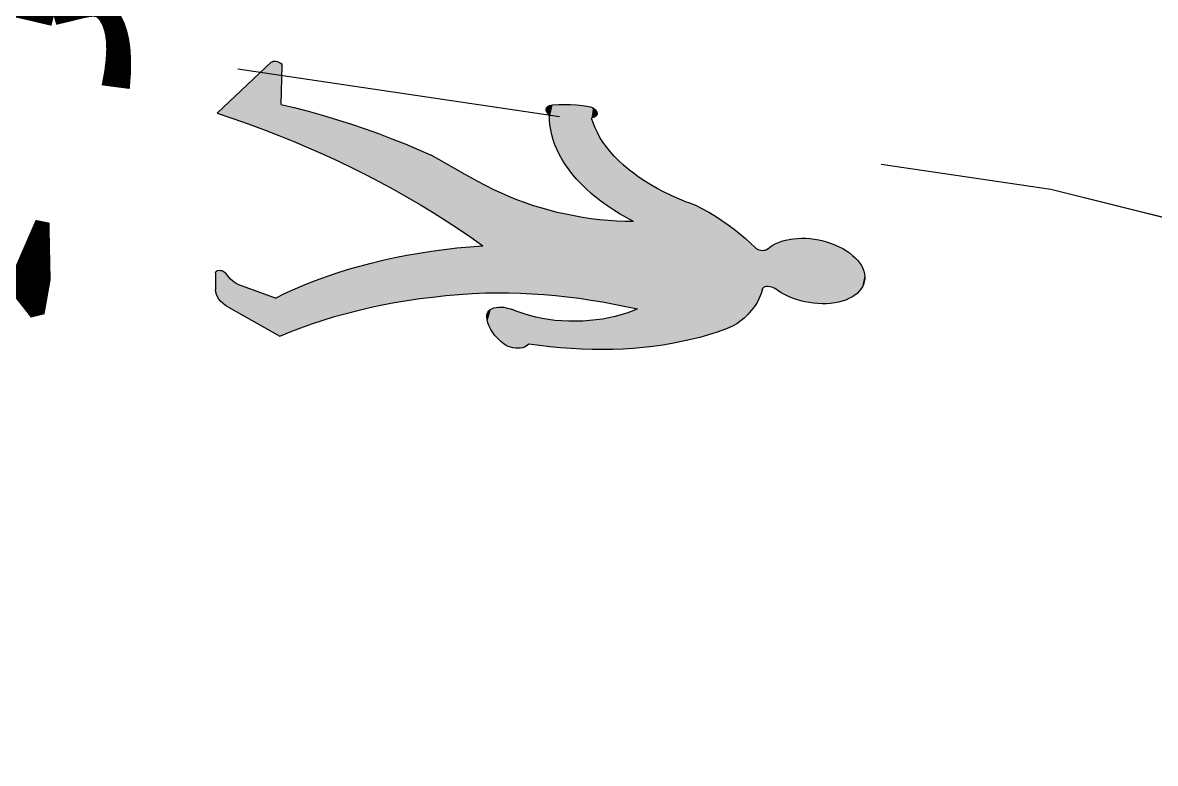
# Model space of a CAD drawing. Extents: x 421500 to 422711, y 436000 to 437000.
# Drawn here: x 421977.632 to 421979.374, y 436569.774 to 436570.913 of the extents above; entities that cross this region are included whole.
import ezdxf

# ---------------------------------------------------------------- set-up
doc = ezdxf.new("R2010")
doc.units = 0
doc.linetypes.add('716709-ExBase$0$BLIP', pattern=[1, 0.5, -0.5])
doc.layers.get('0').update_dxf_attribs({"color": 210})
doc.layers.add('716709-ExBase$0$LCCVerges Footpaths and Tracks', color=8, linetype='716709-ExBase$0$BLIP', lineweight=0)
for name, color, linetype in [('716709-ExBase$0$XC-LCCVerges', 251, '716709-ExBase$0$BLIP'), ('Lines', 1, 'Continuous'), ('Pr-KerbEdge', 8, 'Continuous')]:
    doc.layers.add(name, color=color, linetype=linetype)

# ---------------------------------------------------------------- blocks, each defined once
blk = doc.blocks.new('1057S')
at = {"color": 0}
blk.add_line((-0.0634, 0.4198), (-0.0426, 0.3885), dxfattribs=at)
for points in [[(-0.2212, 1.0983, 0.0208, 0.0219, 0), (-0.2256, 1.1075, 0.0219, 0.0229, 0), (-0.2295, 1.1157, 0.0229, 0.0238, 0), (-0.233, 1.1229, 0.0238, 0.0245, 0), (-0.2361, 1.1292, 0.0245, 0.0252, 0), (-0.2388, 1.1348, 0.0252, 0.0258, 0), (-0.2411, 1.1398, 0.0258, 0.0263, 0), (-0.243, 1.1444, 0.0263, 0.0268, 0), (-0.2445, 1.1486, 0.0268, 0.0272, 0), (-0.2455, 1.1526, 0.0272, 0.0277, 0), (-0.2461, 1.1565, 0.0277, 0.0281, 0), (-0.2461, 1.1602, 0.0281, 0.0285, 0), (-0.2454, 1.164, 0.0285, 0.0289, 0), (-0.2439, 1.1677, 0.0289, 0.0294, 0), (-0.2416, 1.1714, 0.0294, 0.0299, 0), (-0.2384, 1.1753, 0.0299, 0.0305, 0), (-0.2342, 1.1793, 0.0305, 0.0313, 0), (-0.2288, 1.1835, 0.0313, 0.0321, 0), (-0.222, 1.1877, 0.0321, 0.0331, 0), (-0.2135, 1.1917, 0.0331, 0.0343, 0), (-0.203, 1.1954, 0.0343, 0.0357, 0), (-0.1902, 1.1986, 0.0357, 0.0374, 0), (-0.1749, 1.2011, 0.0374, 0.0394, 0), (-0.1566, 1.2028, 0.0394, 0.0417, 0), (-0.1352, 1.2034, 0.0417, 0.0417, 0)], [(0.0763, 1.1285, 0.0208, 0.0625, 0), (0.1717, 1.125, 0.0625, 0.0208, 0), (0.2147, 1.1434, 0.0208, 0.0208, 0)]]:
    blk.add_lwpolyline(points, format="xyseb", dxfattribs=at)
for points, const_width in [([(-0.2301, 0.951), (-0.2197, 1.0969)], 0.0208), ([(0.1345, 0.9406), (0.1553, 1.0969)], 0.0208), ([(-0.303, 0.3156), (-0.2888, 0.3622), (-0.2772, 0.4086), (-0.2678, 0.4547), (-0.2604, 0.5008), (-0.2545, 0.547), (-0.2499, 0.5936), (-0.2462, 0.6405), (-0.2431, 0.688), (-0.2403, 0.7359), (-0.2378, 0.7829), (-0.2356, 0.8273), (-0.2337, 0.8674), (-0.2322, 0.9015), (-0.2311, 0.9279), (-0.2304, 0.945), (-0.2301, 0.951)], 0.0208), ([(0.1241, 0.9198), (0.1241, 0.951)], 0.0125), ([(0.1345, 0.9198), (0.1345, 0.951)], 0.0125), ([(-0.2301, 0.9198), (0.1137, 0.9198)], 0.0417), ([(0.1104, 0.9308), (0.1246, 0.9308)], 0.0208), ([(0.2387, 0.3572), (0.1343, 0.9312)], 0.0208), ([(0.0407, 0.4614), (0.1241, 0.9198)], 0.0208), ([(-0.2093, 0.7531), (-0.2301, 0.7948)], 0.00833), ([(-0.2237, 0.7663), (-0.2287, 0.7776)], 0.0125), ([(-0.2268, 0.778), (-0.2281, 0.7818)], 0.00833), ([(-0.1989, 0.701), (-0.2301, 0.7635)], 0.0333), ([(-0.053, 0.3989), (-0.1989, 0.701)], 0.0329), ([(-0.053, 0.3989), (-0.1989, 0.701)], 0.0125), ([(-0.0239, 0.528), (-0.023, 0.5888)], 0.0417), ([(-0.0332, 0.5861), (-0.029, 0.5912), (-0.0248, 0.5947), (-0.0197, 0.5947), (-0.0168, 0.5917), (-0.0143, 0.5859)], 0.0125), ([(-0.0098, 0.4843), (-0.0292, 0.5398)], 0.0189), ([(-0.0634, 0.3989), (-0.053, 0.3677)], 0.0125), ([(0.2387, 0.3572), (0.2491, 0.3156)], 0.0208), ([(0.072, 0.3156), (0.2387, 0.3156)], 0.0417), ([(0.2491, 0.3156), (0.2387, 0.2947)], 0.0125), ([(0.0312, 0.1547), (0.0507, 0.1175)], 0.0189), ([(0.0507, 0.123), (0.0507, 0.065)], 0.0417), ([(0.0437, 0.0645), (0.0475, 0.0557), (0.053, 0.0547), (0.0577, 0.0609), (0.0627, 0.0713)], 0.0125)]:
    blk.add_lwpolyline(points, dxfattribs=dict(at, const_width=const_width))
at = {"color": 0, "const_width": 0.0208}
for points in [[(-0.303, 0.6906, 0.213749), (-0.3425, 0.6729, 0.093897), (-0.3915, 0.5914, 0.050566), (-0.4176, 0.4904, 0.037992), (-0.4282, 0.352, 0.037992), (-0.4176, 0.2137, 0.050566), (-0.3915, 0.1126, 0.093897), (-0.3425, 0.0312, 0.213749), (-0.303, 0.0135, 0.213749), (-0.2635, 0.0312, 0.093897), (-0.2146, 0.1126, 0.050566), (-0.1884, 0.2137, 0.037992), (-0.1779, 0.352, 0.037992), (-0.1884, 0.4904, 0.050566), (-0.2146, 0.5914, 0.093897), (-0.2635, 0.6729, 0.213749)], [(0.2387, 0.6906, 0.213749), (0.1992, 0.6729, 0.093897), (0.1502, 0.5914, 0.050566), (0.1241, 0.4904, 0.037992), (0.1136, 0.352, 0.037992), (0.1241, 0.2137, 0.050566), (0.1502, 0.1126, 0.093897), (0.1992, 0.0312, 0.213749), (0.2387, 0.0135, 0.213749), (0.2782, 0.0312, 0.093897), (0.3271, 0.1126, 0.050566), (0.3533, 0.2137, 0.037992), (0.3638, 0.352, 0.037992), (0.3533, 0.4904, 0.050566), (0.3271, 0.5914, 0.093897), (0.2782, 0.6729, 0.213749)], [(0.0095, 0.4823, 0.211848), (-0.0103, 0.4735, 0.094525), (-0.0347, 0.4334, 0.051213), (-0.0478, 0.3837, 0.038544), (-0.053, 0.3156, 0.038544), (-0.0478, 0.2475, 0.051213), (-0.0347, 0.1977, 0.094525), (-0.0103, 0.1577, 0.211848), (0.0095, 0.1489, 0.211848), (0.0293, 0.1577, 0.094525), (0.0537, 0.1977, 0.051213), (0.0667, 0.2475, 0.038544), (0.072, 0.3156, 0.038544), (0.0667, 0.3837, 0.051213), (0.0537, 0.4334, 0.094525), (0.0293, 0.4735, 0.211848)]]:
    blk.add_lwpolyline(points, format="xyb", close=True, dxfattribs=at)
at = {"color": 0}
for points in [[(-0.0383, 0.5868), (-0.0377, 0.5884), (-0.0371, 0.5898), (-0.0365, 0.5911), (-0.0358, 0.5922), (-0.0352, 0.5931), (-0.0346, 0.594), (-0.034, 0.5948), (-0.0334, 0.5955), (-0.0328, 0.5961), (-0.0322, 0.5967), (-0.0316, 0.5972), (-0.031, 0.5977), (-0.0305, 0.5981), (-0.0299, 0.5985), (-0.0293, 0.5989), (-0.0287, 0.5992), (-0.0281, 0.5995), (-0.0275, 0.5998), (-0.027, 0.6001), (-0.0264, 0.6004), (-0.0258, 0.6006), (-0.0252, 0.6007), (-0.0246, 0.6009), (-0.024, 0.601), (-0.0233, 0.601), (-0.0227, 0.601), (-0.0221, 0.601), (-0.0214, 0.6009), (-0.0208, 0.6008), (-0.0202, 0.6007), (-0.0196, 0.6005), (-0.0191, 0.6003), (-0.0186, 0.6001), (-0.0181, 0.5999), (-0.0176, 0.5996), (-0.0171, 0.5994), (-0.0167, 0.5991), (-0.0163, 0.5988), (-0.0159, 0.5984), (-0.0155, 0.5981), (-0.0152, 0.5978), (-0.0148, 0.5974), (-0.0144, 0.5971), (-0.0141, 0.5967), (-0.0137, 0.5963), (-0.0134, 0.5958), (-0.013, 0.5953), (-0.0126, 0.5947), (-0.0122, 0.5941), (-0.0118, 0.5934), (-0.0114, 0.5927), (-0.011, 0.5919), (-0.0105, 0.5911), (-0.0101, 0.5902), (-0.0096, 0.5893), (-0.0091, 0.5884)], [(0.0355, 0.065), (0.036, 0.0622), (0.0367, 0.0597), (0.0374, 0.0577), (0.0382, 0.0559), (0.0391, 0.0543), (0.04, 0.053), (0.0409, 0.0518), (0.0418, 0.0507), (0.0427, 0.0498), (0.0436, 0.0488), (0.0444, 0.048), (0.0453, 0.0472), (0.046, 0.0466), (0.0468, 0.0459), (0.0475, 0.0454), (0.0482, 0.045), (0.0488, 0.0446), (0.0494, 0.0443), (0.05, 0.0441), (0.0506, 0.044), (0.0511, 0.044), (0.0517, 0.044), (0.0523, 0.0442), (0.0529, 0.0444), (0.0535, 0.0446), (0.0541, 0.045), (0.0548, 0.0454), (0.0555, 0.046), (0.0563, 0.0467), (0.0571, 0.0474), (0.058, 0.0483), (0.0589, 0.0494), (0.0598, 0.0506), (0.0608, 0.052), (0.0619, 0.0535), (0.0631, 0.0553), (0.0643, 0.0573), (0.0656, 0.0596), (0.0669, 0.0621), (0.0684, 0.065)]]:
    blk.add_lwpolyline(points, dxfattribs=at)
for points in [[(-0.0387, 0.5873), (-0.0364, 0.5913), (-0.0334, 0.5962), (-0.0287, 0.5994)], [(-0.0334, 0.5962), (-0.0287, 0.5994), (-0.0241, 0.601), (-0.0184, 0.6006)], [(-0.0241, 0.601), (-0.0184, 0.6006), (-0.0148, 0.5982), (-0.0124, 0.5953)], [(-0.0148, 0.5982), (-0.0124, 0.5953), (-0.0101, 0.5909), (-0.0087, 0.5884)], [(0.0355, 0.0644), (0.0377, 0.0559), (0.0416, 0.0494), (0.0486, 0.0441)], [(0.0526, 0.0441), (0.0578, 0.0478), (0.0622, 0.0527), (0.0635, 0.0569)], [(0.0622, 0.0527), (0.0635, 0.0569), (0.0666, 0.0618), (0.0675, 0.065)], [(0.0416, 0.0494), (0.0486, 0.0441), (0.0526, 0.0441), (0.0578, 0.0478)]]:
    blk.add_solid(points, dxfattribs=at)
blk = doc.blocks.new('*U26')
at = {"linetype": 'Continuous'}
for points in [[(189.9106, 96.9657), (189.9081, 96.9625), (189.9645, 96.9653)], [(189.9645, 96.9653), (189.9081, 96.9625), (189.967, 96.9621)], [(189.9133, 96.9686), (189.9106, 96.9657), (189.9619, 96.9683)], [(189.9619, 96.9683), (189.9106, 96.9657), (189.9645, 96.9653)], [(189.9161, 96.9712), (189.9133, 96.9686), (189.9591, 96.9709)], [(189.9591, 96.9709), (189.9133, 96.9686), (189.9619, 96.9683)], [(189.919, 96.9735), (189.9161, 96.9712), (189.9562, 96.9732)], [(189.9562, 96.9732), (189.9161, 96.9712), (189.9591, 96.9709)], [(189.9219, 96.9754), (189.919, 96.9735), (189.9532, 96.9752)], [(189.9532, 96.9752), (189.919, 96.9735), (189.9562, 96.9732)], [(189.925, 96.977), (189.9219, 96.9754), (189.9502, 96.9768)], [(189.9502, 96.9768), (189.9219, 96.9754), (189.9532, 96.9752)], [(189.9281, 96.9783), (189.925, 96.977), (189.9471, 96.9781)], [(189.9471, 96.9781), (189.925, 96.977), (189.9502, 96.9768)], [(189.9312, 96.9792), (189.9281, 96.9783), (189.944, 96.9791)], [(189.944, 96.9791), (189.9281, 96.9783), (189.9471, 96.9781)], [(189.9344, 96.9797), (189.9312, 96.9792), (189.9408, 96.9796)], [(189.9408, 96.9796), (189.9312, 96.9792), (189.944, 96.9791)], [(189.9376, 96.9798), (189.9344, 96.9797), (189.9408, 96.9796)], [(189.9013, 96.9513), (189.8994, 96.9471), (189.9738, 96.9508)], [(189.9738, 96.9508), (189.8994, 96.9471), (189.9757, 96.9465)], [(189.9034, 96.9553), (189.9013, 96.9513), (189.9717, 96.9548)], [(189.9717, 96.9548), (189.9013, 96.9513), (189.9738, 96.9508)], [(189.9057, 96.959), (189.9034, 96.9553), (189.9694, 96.9586)], [(189.9694, 96.9586), (189.9034, 96.9553), (189.9717, 96.9548)], [(189.9081, 96.9625), (189.9057, 96.959), (189.967, 96.9621)], [(189.967, 96.9621), (189.9057, 96.959), (189.9694, 96.9586)], [(189.8947, 96.9332), (189.8935, 96.9282), (189.9803, 96.9325)], [(189.9803, 96.9325), (189.8935, 96.9282), (189.9814, 96.9276)], [(189.896, 96.938), (189.8947, 96.9332), (189.9789, 96.9374)], [(189.9789, 96.9374), (189.8947, 96.9332), (189.9803, 96.9325)], [(189.8976, 96.9426), (189.896, 96.938), (189.9774, 96.942)], [(189.9774, 96.942), (189.896, 96.938), (189.9789, 96.9374)], [(189.8994, 96.9471), (189.8976, 96.9426), (189.9757, 96.9465)], [(189.9757, 96.9465), (189.8976, 96.9426), (189.9774, 96.942)], [(189.8918, 96.918), (189.8912, 96.9128), (189.9831, 96.9173)], [(189.9831, 96.9173), (189.8912, 96.9128), (189.9836, 96.9121)], [(189.8925, 96.9232), (189.8918, 96.918), (189.9824, 96.9225)], [(189.9824, 96.9225), (189.8918, 96.918), (189.9831, 96.9173)], [(189.8935, 96.9282), (189.8925, 96.9232), (189.9814, 96.9276)], [(189.9814, 96.9276), (189.8925, 96.9232), (189.9824, 96.9225)], [(189.8909, 96.9075), (189.8908, 96.9021), (189.9839, 96.9068)], [(189.9839, 96.9068), (189.8908, 96.9021), (189.984, 96.9015)], [(189.8908, 96.9021), (189.8909, 96.8968), (189.984, 96.9015)], [(189.8912, 96.9128), (189.8909, 96.9075), (189.9836, 96.9121)], [(189.9836, 96.9121), (189.8909, 96.9075), (189.9839, 96.9068)], [(189.984, 96.9015), (189.8909, 96.8968), (189.9839, 96.8961)], [(189.8909, 96.8968), (189.8912, 96.8915), (189.9839, 96.8961)], [(189.9839, 96.8961), (189.8912, 96.8915), (189.9835, 96.8909)], [(189.8912, 96.8915), (189.8918, 96.8863), (189.9835, 96.8909)], [(189.9835, 96.8909), (189.8918, 96.8863), (189.9829, 96.8856)], [(189.8918, 96.8863), (189.8925, 96.8811), (189.9829, 96.8856)], [(189.9829, 96.8856), (189.8925, 96.8811), (189.9821, 96.8805)], [(189.8925, 96.8811), (189.8935, 96.8761), (189.9821, 96.8805)], [(189.9821, 96.8805), (189.8935, 96.8761), (189.9811, 96.8754)], [(189.8935, 96.8761), (189.8947, 96.8711), (189.9811, 96.8754)], [(189.9811, 96.8754), (189.8947, 96.8711), (189.9799, 96.8705)], [(189.8947, 96.8711), (189.8961, 96.8663), (189.9799, 96.8705)], [(189.9799, 96.8705), (189.8961, 96.8663), (189.9785, 96.8657)], [(189.8961, 96.8663), (189.8976, 96.8617), (189.9785, 96.8657)], [(189.9785, 96.8657), (189.8976, 96.8617), (189.9769, 96.8611)], [(189.8976, 96.8617), (189.8994, 96.8572), (189.9769, 96.8611)], [(189.9769, 96.8611), (189.8994, 96.8572), (189.9752, 96.8567)], [(189.8994, 96.8572), (189.9013, 96.853), (189.9752, 96.8567)], [(189.9752, 96.8567), (189.9013, 96.853), (189.9732, 96.8525)], [(189.9013, 96.853), (189.9034, 96.849), (189.9732, 96.8525)], [(189.9732, 96.8525), (189.9034, 96.849), (189.9725, 96.8509)], [(189.9725, 96.8509), (189.9034, 96.849), (189.9721, 96.8491)], [(189.9721, 96.8491), (189.9034, 96.849), (189.9718, 96.8472)], [(189.9034, 96.849), (189.9057, 96.8453), (189.9718, 96.8472)], [(189.9718, 96.8472), (189.9057, 96.8453), (189.9718, 96.8452)], [(189.9057, 96.8453), (189.9081, 96.8418), (189.9718, 96.8452)], [(189.9718, 96.8452), (189.9081, 96.8418), (189.9719, 96.8433)], [(189.9719, 96.8433), (189.9081, 96.8418), (189.9723, 96.8415)], [(189.9081, 96.8418), (189.9107, 96.8386), (189.9723, 96.8415)], [(189.9723, 96.8415), (189.9107, 96.8386), (189.9729, 96.8398)], [(189.9729, 96.8398), (189.9107, 96.8386), (189.9736, 96.8383)], [(189.9107, 96.8386), (189.9133, 96.8357), (189.9736, 96.8383)], [(189.9736, 96.8383), (189.9133, 96.8357), (189.9745, 96.837)], [(189.9745, 96.837), (189.9133, 96.8357), (189.9756, 96.8361)], [(189.9756, 96.8361), (189.9133, 96.8357), (189.9767, 96.8355)], [(189.9133, 96.8357), (189.9161, 96.8331), (189.9767, 96.8355)], [(189.9767, 96.8355), (189.9161, 96.8331), (189.9778, 96.8353)], [(189.9778, 96.8353), (189.9161, 96.8331), (189.9829, 96.8348)], [(189.9829, 96.8348), (189.9161, 96.8331), (189.9879, 96.834)], [(189.9879, 96.834), (189.9161, 96.8331), (189.9929, 96.8329)], [(189.9161, 96.8331), (189.919, 96.8308), (189.9929, 96.8329)], [(189.9929, 96.8329), (189.919, 96.8308), (189.9979, 96.8314)], [(189.9979, 96.8314), (189.919, 96.8308), (190.0029, 96.8296)], [(189.919, 96.8308), (189.92, 96.8299), (190.0029, 96.8296)], [(189.92, 96.8299), (189.9209, 96.8287), (190.0029, 96.8296)], [(190.0029, 96.8296), (189.9209, 96.8287), (190.0078, 96.8275)], [(189.9209, 96.8287), (189.9217, 96.8272), (190.0078, 96.8275)], [(189.9221, 96.8162), (189.9214, 96.8146), (190.0267, 96.8157)], [(190.0267, 96.8157), (189.9214, 96.8146), (190.0312, 96.8119)], [(190.0078, 96.8275), (189.9217, 96.8272), (190.0126, 96.825)], [(189.9217, 96.8272), (189.9222, 96.8255), (190.0126, 96.825)], [(189.9225, 96.818), (189.9221, 96.8162), (190.0267, 96.8157)], [(189.9222, 96.8255), (189.9226, 96.8237), (190.0126, 96.825)], [(189.9228, 96.8199), (189.9225, 96.818), (190.0221, 96.8191)], [(190.0221, 96.8191), (189.9225, 96.818), (190.0267, 96.8157)], [(190.0126, 96.825), (189.9226, 96.8237), (190.0174, 96.8222)], [(189.9226, 96.8237), (189.9228, 96.8218), (190.0174, 96.8222)], [(190.0174, 96.8222), (189.9228, 96.8218), (190.0221, 96.8191)], [(189.9228, 96.8218), (189.9228, 96.8199), (190.0221, 96.8191)], [(189.9116, 96.7992), (189.9073, 96.7919), (190.044, 96.7973)], [(189.9161, 96.8064), (189.9116, 96.7992), (190.0392, 96.8038)], [(190.0392, 96.8038), (189.9116, 96.7992), (190.0416, 96.8006)], [(190.0416, 96.8006), (189.9116, 96.7992), (190.044, 96.7973)], [(189.9206, 96.8132), (189.9161, 96.8064), (190.0312, 96.8119)], [(190.0312, 96.8119), (189.9161, 96.8064), (190.034, 96.8094)], [(190.034, 96.8094), (189.9161, 96.8064), (190.0366, 96.8067)], [(190.0366, 96.8067), (189.9161, 96.8064), (190.0392, 96.8038)], [(189.9214, 96.8146), (189.9206, 96.8132), (190.0312, 96.8119)], [(189.9032, 96.7842), (189.8992, 96.7764), (190.0568, 96.7756)], [(189.9073, 96.7919), (189.9032, 96.7842), (190.0516, 96.7848)], [(190.0516, 96.7848), (189.9032, 96.7842), (190.0568, 96.7756)], [(190.044, 96.7973), (189.9073, 96.7919), (190.0463, 96.7937)], [(190.0463, 96.7937), (189.9073, 96.7919), (190.0516, 96.7848)], [(189.8954, 96.7683), (189.8917, 96.76), (190.0618, 96.7661)], [(190.0618, 96.7661), (189.8917, 96.76), (190.0666, 96.7565)], [(189.8992, 96.7764), (189.8954, 96.7683), (190.0568, 96.7756)], [(190.0568, 96.7756), (189.8954, 96.7683), (190.0618, 96.7661)], [(189.8882, 96.7515), (189.8849, 96.7428), (190.0712, 96.7466)], [(189.8917, 96.76), (189.8882, 96.7515), (190.0666, 96.7565)], [(190.0666, 96.7565), (189.8882, 96.7515), (190.0712, 96.7466)], [(189.8818, 96.734), (189.8789, 96.7249), (190.08, 96.7261)], [(189.8849, 96.7428), (189.8818, 96.734), (190.0757, 96.7364)], [(190.0757, 96.7364), (189.8818, 96.734), (190.08, 96.7261)], [(190.0712, 96.7466), (189.8849, 96.7428), (190.0757, 96.7364)], [(189.8774, 96.7196), (189.8762, 96.7142), (190.0842, 96.7156)], [(190.0842, 96.7156), (189.8762, 96.7142), (190.0881, 96.7049)], [(189.8789, 96.7249), (189.8774, 96.7196), (190.0842, 96.7156)], [(190.08, 96.7261), (189.8789, 96.7249), (190.0842, 96.7156)], [(189.8742, 96.703), (189.8735, 96.6973), (190.0919, 96.6939)], [(189.8751, 96.7087), (189.8742, 96.703), (190.0881, 96.7049)], [(190.0881, 96.7049), (189.8742, 96.703), (190.0919, 96.6939)], [(189.8762, 96.7142), (189.8751, 96.7087), (190.0881, 96.7049)], [(189.8718, 96.6885), (189.87, 96.6799), (190.0954, 96.6829)], [(190.0954, 96.6829), (189.87, 96.6799), (190.0988, 96.6716)], [(189.8735, 96.6973), (189.8718, 96.6885), (190.0919, 96.6939)], [(190.0919, 96.6939), (189.8718, 96.6885), (190.0954, 96.6829)], [(189.8679, 96.6713), (189.8657, 96.6629), (190.0423, 96.661)], [(189.87, 96.6799), (189.8679, 96.6713), (190.0988, 96.6716)], [(190.0988, 96.6716), (189.8679, 96.6713), (190.102, 96.6602)], [(189.8679, 96.6713), (190.0423, 96.661), (190.102, 96.6602)], [(189.8632, 96.6547), (189.8606, 96.6466), (190.042, 96.6468)], [(189.8657, 96.6629), (189.8632, 96.6547), (190.0423, 96.661)], [(190.0423, 96.661), (189.8632, 96.6547), (190.042, 96.6468)], [(190.0423, 96.661), (190.0459, 96.6557), (190.102, 96.6602)], [(190.102, 96.6602), (190.0459, 96.6557), (190.105, 96.6486)], [(190.0459, 96.6557), (190.0494, 96.6502), (190.105, 96.6486)], [(190.0494, 96.6502), (190.0528, 96.6444), (190.105, 96.6486)], [(189.8577, 96.6387), (189.8547, 96.631), (190.0419, 96.6326)], [(190.0419, 96.6326), (189.8547, 96.631), (189.9176, 96.63)], [(189.8606, 96.6466), (189.8577, 96.6387), (190.0419, 96.6326)], [(190.042, 96.6468), (189.8606, 96.6466), (190.0419, 96.6326)], [(190.0419, 96.6326), (189.9176, 96.63), (190.042, 96.6184)], [(190.105, 96.6486), (190.0528, 96.6444), (190.1078, 96.6369)], [(190.0528, 96.6444), (190.056, 96.6385), (190.1078, 96.6369)], [(190.056, 96.6385), (190.059, 96.6323), (190.1078, 96.6369)], [(190.1078, 96.6369), (190.059, 96.6323), (190.1103, 96.6251)], [(190.059, 96.6323), (190.0619, 96.6259), (190.1103, 96.6251)], [(189.8481, 96.6162), (189.8445, 96.6092), (189.9121, 96.6125)], [(189.8515, 96.6235), (189.8481, 96.6162), (189.9149, 96.6211)], [(189.9149, 96.6211), (189.8481, 96.6162), (189.9121, 96.6125)], [(189.8547, 96.631), (189.8515, 96.6235), (189.9176, 96.63)], [(189.9176, 96.63), (189.8515, 96.6235), (189.9149, 96.6211)], [(189.9176, 96.63), (189.9194, 96.6202), (190.042, 96.6184)], [(189.9194, 96.6202), (189.921, 96.6103), (190.042, 96.6184)], [(190.042, 96.6184), (189.921, 96.6103), (190.0423, 96.6042)], [(190.0619, 96.6259), (190.0647, 96.6193), (190.1103, 96.6251)], [(190.1103, 96.6251), (190.0647, 96.6193), (190.1127, 96.6131)], [(190.0647, 96.6193), (190.0673, 96.6125), (190.1127, 96.6131)], [(189.8408, 96.6024), (189.8369, 96.5958), (189.9058, 96.5958)], [(189.8445, 96.6092), (189.8408, 96.6024), (189.9091, 96.604)], [(189.9091, 96.604), (189.8408, 96.6024), (189.9058, 96.5958)], [(189.9121, 96.6125), (189.8445, 96.6092), (189.9091, 96.604)], [(189.921, 96.6103), (189.9225, 96.6004), (190.0423, 96.6042)], [(190.0423, 96.6042), (189.9225, 96.6004), (190.0429, 96.59)], [(189.9225, 96.6004), (189.9237, 96.5903), (190.0429, 96.59)], [(190.1127, 96.6131), (190.0673, 96.6125), (190.1149, 96.6011)], [(190.0673, 96.6125), (190.0697, 96.6056), (190.1149, 96.6011)], [(190.0697, 96.6056), (190.0719, 96.5985), (190.1149, 96.6011)], [(190.1149, 96.6011), (190.0719, 96.5985), (190.1168, 96.5889)], [(189.8287, 96.5835), (189.8244, 96.5777), (189.8989, 96.5798)], [(189.8329, 96.5895), (189.8287, 96.5835), (189.9025, 96.5877)], [(189.9025, 96.5877), (189.8287, 96.5835), (189.8989, 96.5798)], [(189.9058, 96.5958), (189.8329, 96.5895), (189.9025, 96.5877)], [(189.8369, 96.5958), (189.8329, 96.5895), (189.9058, 96.5958)], [(189.9237, 96.5903), (189.9247, 96.5802), (190.0429, 96.59)], [(190.0429, 96.59), (189.9247, 96.5802), (190.0437, 96.5758)], [(190.0719, 96.5985), (190.074, 96.5913), (190.1168, 96.5889)], [(190.074, 96.5913), (190.0759, 96.5839), (190.1168, 96.5889)], [(190.1168, 96.5889), (190.0759, 96.5839), (190.1186, 96.5767)], [(190.0759, 96.5839), (190.0776, 96.5764), (190.1186, 96.5767)], [(189.8154, 96.5671), (189.8107, 96.5622), (189.8912, 96.5648)], [(189.82, 96.5723), (189.8154, 96.5671), (189.8951, 96.5722)], [(189.8951, 96.5722), (189.8154, 96.5671), (189.8912, 96.5648)], [(189.8244, 96.5777), (189.82, 96.5723), (189.8951, 96.5722)], [(189.8989, 96.5798), (189.8244, 96.5777), (189.8951, 96.5722)], [(189.9247, 96.5802), (189.9255, 96.5701), (190.0437, 96.5758)], [(190.0437, 96.5758), (189.9255, 96.5701), (190.0446, 96.5617)], [(189.9255, 96.5701), (189.926, 96.5599), (190.0446, 96.5617)], [(190.1186, 96.5767), (190.0776, 96.5764), (190.1201, 96.5644)], [(190.0776, 96.5764), (190.0792, 96.5688), (190.1201, 96.5644)], [(190.0792, 96.5688), (190.0805, 96.5611), (190.1201, 96.5644)], [(189.796, 96.5496), (189.7909, 96.546), (189.8786, 96.5441)], [(189.801, 96.5535), (189.796, 96.5496), (189.8829, 96.5507)], [(189.8829, 96.5507), (189.796, 96.5496), (189.8786, 96.5441)], [(189.8059, 96.5577), (189.801, 96.5535), (189.8872, 96.5576)], [(189.8872, 96.5576), (189.801, 96.5535), (189.8829, 96.5507)], [(189.8107, 96.5622), (189.8059, 96.5577), (189.8872, 96.5576)], [(189.8912, 96.5648), (189.8107, 96.5622), (189.8872, 96.5576)], [(190.0446, 96.5617), (189.926, 96.5599), (190.0458, 96.5476)], [(189.926, 96.5599), (189.9264, 96.5497), (190.0458, 96.5476)], [(189.9264, 96.5497), (189.9265, 96.5395), (190.0458, 96.5476)], [(190.1201, 96.5644), (190.0805, 96.5611), (190.1214, 96.552)], [(190.0805, 96.5611), (190.0816, 96.5533), (190.1214, 96.552)], [(190.0816, 96.5533), (190.0826, 96.5454), (190.1214, 96.552)], [(190.1214, 96.552), (190.0826, 96.5454), (190.1225, 96.5395)], [(189.7646, 96.5348), (189.7645, 96.5326), (189.8694, 96.5316)], [(189.7645, 96.5326), (189.7649, 96.5258), (189.8694, 96.5316)], [(189.7649, 96.5369), (189.7646, 96.5348), (189.8694, 96.5316)], [(189.7654, 96.539), (189.7649, 96.5369), (189.8741, 96.5377)], [(189.8741, 96.5377), (189.7649, 96.5369), (189.8694, 96.5316)], [(189.7661, 96.5408), (189.7654, 96.539), (189.7805, 96.5399)], [(189.7805, 96.5399), (189.7654, 96.539), (189.8741, 96.5377)], [(189.7669, 96.5425), (189.7661, 96.5408), (189.7797, 96.5417)], [(189.7797, 96.5417), (189.7661, 96.5408), (189.7805, 96.5399)], [(189.7679, 96.544), (189.7669, 96.5425), (189.7788, 96.5433)], [(189.7788, 96.5433), (189.7669, 96.5425), (189.7797, 96.5417)], [(189.769, 96.5452), (189.7679, 96.544), (189.7778, 96.5446)], [(189.7778, 96.5446), (189.7679, 96.544), (189.7788, 96.5433)], [(189.7702, 96.5461), (189.769, 96.5452), (189.7766, 96.5457)], [(189.7766, 96.5457), (189.769, 96.5452), (189.7778, 96.5446)], [(189.7714, 96.5467), (189.7702, 96.5461), (189.7754, 96.5464)], [(189.7754, 96.5464), (189.7702, 96.5461), (189.7766, 96.5457)], [(189.7741, 96.5469), (189.7714, 96.5467), (189.7754, 96.5464)], [(189.7728, 96.5469), (189.7714, 96.5467), (189.7741, 96.5469)], [(189.7857, 96.5428), (189.7805, 96.5399), (189.8741, 96.5377)], [(189.7909, 96.546), (189.7857, 96.5428), (189.8786, 96.5441)], [(189.8786, 96.5441), (189.7857, 96.5428), (189.8741, 96.5377)], [(190.0458, 96.5476), (189.9265, 96.5395), (190.0472, 96.5336)], [(189.9265, 96.5395), (189.9265, 96.5292), (190.0472, 96.5336)], [(190.0472, 96.5336), (189.9265, 96.5292), (190.0488, 96.5197)], [(190.0826, 96.5454), (190.0831, 96.538), (190.1225, 96.5395)], [(190.1225, 96.5395), (190.0831, 96.538), (190.1234, 96.527)], [(190.0831, 96.538), (190.0833, 96.5306), (190.1234, 96.527)], [(189.8694, 96.5316), (189.7649, 96.5258), (189.8646, 96.5258)], [(189.7649, 96.5258), (189.7654, 96.5191), (189.8597, 96.5203)], [(189.8646, 96.5258), (189.7649, 96.5258), (189.8597, 96.5203)], [(189.8597, 96.5203), (189.7654, 96.5191), (189.8547, 96.5151)], [(189.7654, 96.5191), (189.7662, 96.5124), (189.8547, 96.5151)], [(189.9262, 96.519), (189.9257, 96.5088), (190.0507, 96.5058)], [(189.9265, 96.5292), (189.9262, 96.519), (190.0488, 96.5197)], [(190.0488, 96.5197), (189.9262, 96.519), (190.0507, 96.5058)], [(190.0834, 96.5231), (190.0832, 96.5157), (190.1241, 96.5145)], [(190.0833, 96.5306), (190.0834, 96.5231), (190.1234, 96.527)], [(190.1234, 96.527), (190.0834, 96.5231), (190.1241, 96.5145)], [(189.8547, 96.5151), (189.7662, 96.5124), (189.8496, 96.5103)], [(189.7662, 96.5124), (189.7671, 96.5057), (189.8496, 96.5103)], [(189.8496, 96.5103), (189.7671, 96.5057), (189.8443, 96.5057)], [(189.7671, 96.5057), (189.7682, 96.4992), (189.8443, 96.5057)], [(189.8443, 96.5057), (189.7682, 96.4992), (189.839, 96.5015)], [(189.839, 96.5015), (189.7682, 96.4992), (189.8335, 96.4975)], [(189.7682, 96.4992), (189.7695, 96.4927), (189.8335, 96.4975)], [(189.9257, 96.5088), (189.925, 96.4986), (190.0507, 96.5058)], [(190.0507, 96.5058), (189.925, 96.4986), (190.0527, 96.492)], [(190.0822, 96.5008), (190.0814, 96.4935), (190.1334, 96.5)], [(190.1334, 96.5), (190.0814, 96.4935), (190.1338, 96.4974)], [(190.0828, 96.5082), (190.0822, 96.5008), (190.1309, 96.5072)], [(190.1309, 96.5072), (190.0822, 96.5008), (190.1319, 96.505)], [(190.1319, 96.505), (190.0822, 96.5008), (190.1328, 96.5026)], [(190.1328, 96.5026), (190.0822, 96.5008), (190.1334, 96.5)], [(190.0832, 96.5157), (190.0828, 96.5082), (190.1241, 96.5145)], [(190.1241, 96.5145), (190.0828, 96.5082), (190.1256, 96.5136)], [(190.1256, 96.5136), (190.0828, 96.5082), (190.1271, 96.5124)], [(190.1271, 96.5124), (190.0828, 96.5082), (190.1285, 96.5109)], [(190.1285, 96.5109), (190.0828, 96.5082), (190.1298, 96.5092)], [(190.1298, 96.5092), (190.0828, 96.5082), (190.1309, 96.5072)], [(189.8335, 96.4975), (189.7695, 96.4927), (189.828, 96.494)], [(189.828, 96.494), (189.7695, 96.4927), (189.8225, 96.4907)], [(189.7695, 96.4927), (189.771, 96.4864), (189.8225, 96.4907)], [(189.8225, 96.4907), (189.771, 96.4864), (189.8168, 96.4878)], [(189.8168, 96.4878), (189.771, 96.4864), (189.8111, 96.4853)], [(189.771, 96.4864), (189.7727, 96.4802), (189.8111, 96.4853)], [(189.8111, 96.4853), (189.7727, 96.4802), (189.8053, 96.4831)], [(189.8053, 96.4831), (189.7727, 96.4802), (189.7995, 96.4813)], [(189.9241, 96.4885), (189.9229, 96.4785), (190.0549, 96.4783)], [(189.925, 96.4986), (189.9241, 96.4885), (190.0527, 96.492)], [(190.0527, 96.492), (189.9241, 96.4885), (190.0549, 96.4783)], [(190.0804, 96.4863), (190.0791, 96.4791), (190.1331, 96.4838)], [(190.1331, 96.4838), (190.0791, 96.4791), (190.1324, 96.4814)], [(190.0814, 96.4935), (190.0804, 96.4863), (190.1342, 96.4919)], [(190.1342, 96.4919), (190.0804, 96.4863), (190.134, 96.4891)], [(190.134, 96.4891), (190.0804, 96.4863), (190.1337, 96.4865)], [(190.1337, 96.4865), (190.0804, 96.4863), (190.1331, 96.4838)], [(190.1338, 96.4974), (190.0814, 96.4935), (190.1341, 96.4947)], [(190.1341, 96.4947), (190.0814, 96.4935), (190.1342, 96.4919)], [(189.7995, 96.4813), (189.7727, 96.4802), (189.7937, 96.4798)], [(189.7727, 96.4802), (189.7733, 96.4783), (189.7937, 96.4798)], [(189.7937, 96.4798), (189.7733, 96.4783), (189.7878, 96.4787)], [(189.7878, 96.4787), (189.7733, 96.4783), (189.787, 96.4769)], [(189.7733, 96.4783), (189.7741, 96.4766), (189.787, 96.4769)], [(189.787, 96.4769), (189.7741, 96.4766), (189.7861, 96.4754)], [(189.7741, 96.4766), (189.7751, 96.4751), (189.7861, 96.4754)], [(189.7861, 96.4754), (189.7751, 96.4751), (189.785, 96.4741)], [(189.7751, 96.4751), (189.7762, 96.4739), (189.785, 96.4741)], [(189.785, 96.4741), (189.7762, 96.4739), (189.7838, 96.4731)], [(189.7762, 96.4739), (189.7774, 96.4729), (189.7838, 96.4731)], [(189.7838, 96.4731), (189.7774, 96.4729), (189.7826, 96.4724)], [(189.7774, 96.4729), (189.7787, 96.4723), (189.7826, 96.4724)], [(189.7826, 96.4724), (189.7787, 96.4723), (189.7813, 96.472)], [(189.7787, 96.4723), (189.78, 96.472), (189.7813, 96.472)], [(189.9216, 96.4685), (189.9201, 96.4586), (190.0574, 96.4647)], [(189.9229, 96.4785), (189.9216, 96.4685), (190.0549, 96.4783)], [(190.0549, 96.4783), (189.9216, 96.4685), (190.0574, 96.4647)], [(190.0784, 96.4733), (190.0783, 96.4703), (190.1269, 96.4707)], [(190.1269, 96.4707), (190.0783, 96.4703), (190.1243, 96.4669)], [(190.0783, 96.4703), (190.0784, 96.4673), (190.1243, 96.4669)], [(190.0786, 96.4762), (190.0784, 96.4733), (190.1293, 96.4748)], [(190.1293, 96.4748), (190.0784, 96.4733), (190.1269, 96.4707)], [(190.0784, 96.4673), (190.0788, 96.4644), (190.1243, 96.4669)], [(190.0791, 96.4791), (190.0786, 96.4762), (190.1315, 96.479)], [(190.1315, 96.479), (190.0786, 96.4762), (190.1293, 96.4748)], [(190.1243, 96.4669), (190.0788, 96.4644), (190.1216, 96.4634)], [(190.1324, 96.4814), (190.0791, 96.4791), (190.1315, 96.479)], [(189.9201, 96.4586), (189.9183, 96.4488), (190.06, 96.4511)], [(190.06, 96.4511), (189.9183, 96.4488), (190.0628, 96.4377)], [(190.0574, 96.4647), (189.9201, 96.4586), (190.06, 96.4511)], [(190.0788, 96.4644), (190.0793, 96.4616), (190.1216, 96.4634)], [(190.1216, 96.4634), (190.0793, 96.4616), (190.1188, 96.4602)], [(190.0793, 96.4616), (190.08, 96.4589), (190.1188, 96.4602)], [(190.1188, 96.4602), (190.08, 96.4589), (190.1159, 96.4572)], [(190.08, 96.4589), (190.081, 96.4563), (190.1159, 96.4572)], [(190.1159, 96.4572), (190.081, 96.4563), (190.1129, 96.4546)], [(190.081, 96.4563), (190.0821, 96.454), (190.1129, 96.4546)], [(190.1129, 96.4546), (190.0821, 96.454), (190.1098, 96.4522)], [(190.0821, 96.454), (190.0833, 96.4519), (190.1098, 96.4522)], [(190.1098, 96.4522), (190.0833, 96.4519), (190.1066, 96.4502)], [(190.0833, 96.4519), (190.0847, 96.45), (190.1066, 96.4502)], [(190.1066, 96.4502), (190.0847, 96.45), (190.1033, 96.4485)], [(190.0847, 96.45), (190.0863, 96.4485), (190.1033, 96.4485)], [(189.9163, 96.4391), (189.9142, 96.4295), (190.0628, 96.4377)], [(190.0628, 96.4377), (189.9142, 96.4295), (190.0665, 96.423)], [(189.9183, 96.4488), (189.9163, 96.4391), (190.0628, 96.4377)], [(190.0863, 96.4485), (190.0879, 96.4472), (190.1, 96.4472)], [(190.1033, 96.4485), (190.0863, 96.4485), (190.1, 96.4472)], [(190.0879, 96.4472), (190.0896, 96.4463), (190.1, 96.4472)], [(190.1, 96.4472), (190.0896, 96.4463), (190.0967, 96.4461)], [(190.0896, 96.4463), (190.0913, 96.4458), (190.0967, 96.4461)], [(190.0967, 96.4461), (190.0913, 96.4458), (190.0949, 96.4457)], [(190.0913, 96.4458), (190.0931, 96.4455), (190.0949, 96.4457)], [(189.9957, 96.42), (189.9058, 96.3996), (189.9887, 96.4044)], [(189.9118, 96.42), (189.9058, 96.3996), (189.9957, 96.42)], [(189.9142, 96.4295), (189.9118, 96.42), (190.0665, 96.423)], [(190.0665, 96.423), (189.9118, 96.42), (189.9957, 96.42)], [(190.0665, 96.423), (189.9957, 96.42), (190.0704, 96.4083)], [(189.9957, 96.42), (189.9997, 96.4056), (190.0704, 96.4083)], [(189.9058, 96.3996), (189.8996, 96.3794), (189.9819, 96.3887)], [(189.9887, 96.4044), (189.9058, 96.3996), (189.9819, 96.3887)], [(190.0704, 96.4083), (189.9997, 96.4056), (190.0744, 96.3938)], [(189.9997, 96.4056), (190.0039, 96.3913), (190.0744, 96.3938)], [(189.9819, 96.3887), (189.8996, 96.3794), (189.9752, 96.3727)], [(190.0744, 96.3938), (190.0039, 96.3913), (190.0786, 96.3794)], [(190.0039, 96.3913), (190.0083, 96.3772), (190.0786, 96.3794)], [(189.8996, 96.3794), (189.8932, 96.3593), (189.9752, 96.3727)], [(189.9752, 96.3727), (189.8932, 96.3593), (189.9688, 96.3566)], [(190.0786, 96.3794), (190.0083, 96.3772), (190.0831, 96.3652)], [(190.0083, 96.3772), (190.0129, 96.3632), (190.0831, 96.3652)], [(189.8932, 96.3593), (189.8867, 96.3394), (189.9688, 96.3566)], [(189.9688, 96.3566), (189.8867, 96.3394), (189.9625, 96.3402)], [(190.0831, 96.3652), (190.0129, 96.3632), (190.0877, 96.3512)], [(190.0129, 96.3632), (190.0176, 96.3495), (190.0877, 96.3512)], [(190.0877, 96.3512), (190.0176, 96.3495), (190.0925, 96.3373)], [(190.0176, 96.3495), (190.0225, 96.3359), (190.0925, 96.3373)], [(189.8867, 96.3394), (189.8799, 96.3196), (189.9564, 96.3236)], [(189.9625, 96.3402), (189.8867, 96.3394), (189.9564, 96.3236)], [(190.0925, 96.3373), (190.0225, 96.3359), (190.0974, 96.3236)], [(190.0225, 96.3359), (190.0276, 96.3224), (190.0974, 96.3236)], [(189.8799, 96.3196), (189.8766, 96.3049), (189.9506, 96.3069)], [(189.9564, 96.3236), (189.8799, 96.3196), (189.9506, 96.3069)], [(190.0974, 96.3236), (190.0276, 96.3224), (190.1026, 96.3101)], [(190.0276, 96.3224), (190.0329, 96.3092), (190.1026, 96.3101)], [(189.8766, 96.3049), (189.8734, 96.29), (189.9448, 96.29)], [(189.9506, 96.3069), (189.8766, 96.3049), (189.9448, 96.29)], [(190.1026, 96.3101), (190.0329, 96.3092), (190.1079, 96.2968)], [(190.0329, 96.3092), (190.0383, 96.2961), (190.1079, 96.2968)], [(189.9448, 96.29), (189.8705, 96.275), (189.9393, 96.2729)], [(189.8734, 96.29), (189.8705, 96.275), (189.9448, 96.29)], [(190.1079, 96.2968), (190.0383, 96.2961), (190.1134, 96.2836)], [(190.0383, 96.2961), (190.0439, 96.2833), (190.1134, 96.2836)], [(190.1134, 96.2836), (190.0439, 96.2833), (190.1191, 96.2707)], [(190.0439, 96.2833), (190.0497, 96.2706), (190.1191, 96.2707)], [(189.8705, 96.275), (189.8677, 96.2599), (189.9393, 96.2729)], [(189.9393, 96.2729), (189.8677, 96.2599), (189.934, 96.2556)], [(190.1191, 96.2707), (190.0497, 96.2706), (190.1249, 96.258)], [(190.0497, 96.2706), (190.0556, 96.2581), (190.1249, 96.258)], [(189.8677, 96.2599), (189.8651, 96.2447), (189.934, 96.2556)], [(189.934, 96.2556), (189.8651, 96.2447), (189.9289, 96.2382)], [(190.0556, 96.2581), (190.0617, 96.2459), (190.1249, 96.258)], [(190.1249, 96.258), (190.0617, 96.2459), (190.1309, 96.2455)], [(189.8651, 96.2447), (189.8627, 96.2295), (189.9289, 96.2382)], [(189.9289, 96.2382), (189.8627, 96.2295), (189.924, 96.2206)], [(190.0617, 96.2459), (190.0679, 96.2339), (190.1309, 96.2455)], [(190.1309, 96.2455), (190.0679, 96.2339), (190.1371, 96.2332)], [(190.0679, 96.2339), (190.0743, 96.2221), (190.1371, 96.2332)], [(190.1371, 96.2332), (190.0743, 96.2221), (190.1434, 96.2211)], [(189.8627, 96.2295), (189.8605, 96.2141), (189.924, 96.2206)], [(189.924, 96.2206), (189.8605, 96.2141), (189.9193, 96.2028)], [(190.0743, 96.2221), (190.0808, 96.2105), (190.1434, 96.2211)], [(190.1434, 96.2211), (190.0808, 96.2105), (190.1498, 96.2093)], [(189.8605, 96.2141), (189.8585, 96.1987), (189.9193, 96.2028)], [(189.9193, 96.2028), (189.8585, 96.1987), (189.9147, 96.1849)], [(190.0808, 96.2105), (190.0875, 96.1992), (190.1498, 96.2093)], [(190.1498, 96.2093), (190.0875, 96.1992), (190.1565, 96.1977)], [(189.8567, 96.1832), (189.8551, 96.1677), (189.9104, 96.1669)], [(189.8585, 96.1987), (189.8567, 96.1832), (189.9147, 96.1849)], [(189.9147, 96.1849), (189.8567, 96.1832), (189.9104, 96.1669)], [(190.0875, 96.1992), (190.0943, 96.1881), (190.1565, 96.1977)], [(190.1565, 96.1977), (190.0943, 96.1881), (190.1632, 96.1864)], [(190.0943, 96.1881), (190.1013, 96.1772), (190.1632, 96.1864)], [(190.1632, 96.1864), (190.1013, 96.1772), (190.1702, 96.1753)], [(189.8551, 96.1677), (189.8536, 96.1521), (189.9104, 96.1669)], [(189.9104, 96.1669), (189.8536, 96.1521), (189.9063, 96.1487)], [(190.1013, 96.1772), (190.1084, 96.1666), (190.1702, 96.1753)], [(190.1702, 96.1753), (190.1084, 96.1666), (190.1772, 96.1644)], [(190.1084, 96.1666), (190.1156, 96.1563), (190.1772, 96.1644)], [(189.8536, 96.1521), (189.8524, 96.1365), (189.9063, 96.1487)], [(190.1772, 96.1644), (190.1156, 96.1563), (190.1844, 96.1539)], [(190.1156, 96.1563), (190.123, 96.1462), (190.1844, 96.1539)], [(190.1844, 96.1539), (190.123, 96.1462), (190.1305, 96.1364)], [(190.1844, 96.1539), (190.1305, 96.1364), (190.1572, 96.0715)], [(189.8524, 96.1365), (189.8513, 96.1208), (189.9024, 96.1305)], [(189.9063, 96.1487), (189.8524, 96.1365), (189.9024, 96.1305)], [(190.1305, 96.1364), (190.1229, 96.0839), (190.1572, 96.0715)], [(189.8513, 96.1208), (189.8504, 96.1051), (189.8987, 96.1121)], [(189.9024, 96.1305), (189.8513, 96.1208), (189.8987, 96.1121)], [(189.8504, 96.1051), (189.8498, 96.0893), (189.8952, 96.0935)], [(189.8987, 96.1121), (189.8504, 96.1051), (189.8952, 96.0935)], [(189.8498, 96.0893), (189.7934, 96.0793), (189.8919, 96.0749)], [(189.8952, 96.0935), (189.8498, 96.0893), (189.8919, 96.0749)], [(190.1229, 96.0839), (190.1224, 96.081), (190.1572, 96.0715)], [(189.7893, 96.0725), (189.7891, 96.0708), (189.8888, 96.0562)], [(189.7891, 96.0708), (189.7892, 96.0691), (189.8888, 96.0562)], [(189.7892, 96.0691), (189.7895, 96.0675), (189.8888, 96.0562)], [(189.7896, 96.0741), (189.7893, 96.0725), (189.8888, 96.0562)], [(189.7895, 96.0675), (189.7899, 96.0659), (189.8888, 96.0562)], [(189.7901, 96.0756), (189.7896, 96.0741), (189.8919, 96.0749)], [(189.8919, 96.0749), (189.7896, 96.0741), (189.8888, 96.0562)], [(189.7907, 96.0769), (189.7901, 96.0756), (189.8919, 96.0749)], [(189.7915, 96.078), (189.7907, 96.0769), (189.8919, 96.0749)], [(189.7924, 96.0788), (189.7915, 96.078), (189.8919, 96.0749)], [(189.7934, 96.0793), (189.7924, 96.0788), (189.8919, 96.0749)], [(190.1174, 96.0683), (190.116, 96.0664), (190.1559, 96.0681)], [(190.1559, 96.0681), (190.116, 96.0664), (190.1545, 96.0649)], [(190.1187, 96.0705), (190.1174, 96.0683), (190.1559, 96.0681)], [(190.1198, 96.0729), (190.1187, 96.0705), (190.1572, 96.0715)], [(190.1572, 96.0715), (190.1187, 96.0705), (190.1559, 96.0681)], [(190.1208, 96.0755), (190.1198, 96.0729), (190.1572, 96.0715)], [(190.1217, 96.0782), (190.1208, 96.0755), (190.1572, 96.0715)], [(190.1224, 96.081), (190.1217, 96.0782), (190.1572, 96.0715)], [(189.7899, 96.0659), (189.7905, 96.0646), (189.8888, 96.0562)], [(189.7905, 96.0646), (189.7912, 96.0634), (189.8888, 96.0562)], [(189.7912, 96.0634), (189.7921, 96.0625), (189.8888, 96.0562)], [(189.7921, 96.0625), (189.886, 96.0374), (189.8888, 96.0562)], [(189.7921, 96.0625), (189.8833, 96.0185), (189.886, 96.0374)], [(189.7921, 96.0625), (189.8809, 95.9995), (189.8833, 96.0185)], [(190.1065, 96.0518), (190.1064, 96.0504), (190.143, 96.0507)], [(190.143, 96.0507), (190.1064, 96.0504), (190.1408, 96.0494)], [(190.1064, 96.0504), (190.1065, 96.0489), (190.1408, 96.0494)], [(190.1067, 96.0532), (190.1065, 96.0518), (190.1452, 96.0524)], [(190.1452, 96.0524), (190.1065, 96.0518), (190.143, 96.0507)], [(190.1071, 96.0545), (190.1067, 96.0532), (190.1473, 96.0543)], [(190.1473, 96.0543), (190.1067, 96.0532), (190.1452, 96.0524)], [(190.1076, 96.0557), (190.1071, 96.0545), (190.1473, 96.0543)], [(190.1083, 96.0567), (190.1076, 96.0557), (190.1493, 96.0566)], [(190.1493, 96.0566), (190.1076, 96.0557), (190.1473, 96.0543)], [(190.116, 96.0664), (190.1083, 96.0567), (190.1545, 96.0649)], [(190.1545, 96.0649), (190.1083, 96.0567), (190.1529, 96.0619)], [(190.1529, 96.0619), (190.1083, 96.0567), (190.1512, 96.0591)], [(190.1512, 96.0591), (190.1083, 96.0567), (190.1493, 96.0566)], [(190.1408, 96.0494), (190.1065, 96.0489), (190.1384, 96.0484)], [(190.1065, 96.0489), (190.1067, 96.0475), (190.1384, 96.0484)], [(190.1384, 96.0484), (190.1067, 96.0475), (190.1361, 96.0478)], [(190.1361, 96.0478), (190.1067, 96.0475), (190.1116, 96.0427)], [(190.1067, 96.0475), (190.1071, 96.0462), (190.1116, 96.0427)], [(190.1071, 96.0462), (190.1077, 96.0451), (190.1116, 96.0427)], [(190.1077, 96.0451), (190.1083, 96.0441), (190.1116, 96.0427)], [(190.1083, 96.0441), (190.1091, 96.0434), (190.1116, 96.0427)], [(190.1091, 96.0434), (190.1099, 96.0429), (190.1116, 96.0427)], [(190.1099, 96.0429), (190.1108, 96.0427), (190.1116, 96.0427)]]:
    blk.add_solid(points, dxfattribs=at)
blk = doc.blocks.new('rmpeds')
at = {"linetype": 'Continuous'}
for p, q in [((0.1572, 0.0715), (0.1844, 0.1539)), ((0.1305, 0.1364), (0.1229, 0.0839)), ((-0.1502, 0.0893), (-0.2066, 0.0793)), ((-0.2079, 0.0625), (-0.1191, -0.0005)), ((0.116, 0.0664), (0.1083, 0.0567)), ((0.1116, 0.0427), (0.1361, 0.0478))]:
    blk.add_line(p, q, dxfattribs=at)
at = {"linetype": 'Continuous', "extrusion": (0, 0, -1), "flags": 128}
for points in [[(0.081, 0.8308), (0.0845, 0.8336), (0.0878, 0.8369), (0.091, 0.8406), (0.094, 0.8448), (0.0968, 0.8493), (0.0993, 0.8543), (0.1015, 0.8595), (0.1035, 0.8651), (0.1052, 0.8709), (0.1067, 0.8769), (0.1078, 0.8831), (0.1086, 0.8894), (0.109, 0.8959), (0.1092, 0.9023), (0.109, 0.9088), (0.1085, 0.9152), (0.1077, 0.9215), (0.1066, 0.9277), (0.1052, 0.9337), (0.1035, 0.9395), (0.1014, 0.9451), (0.0992, 0.9503), (0.0966, 0.9552), (0.0939, 0.9598), (0.0909, 0.9639), (0.0877, 0.9676), (0.0843, 0.9709), (0.0808, 0.9736), (0.0772, 0.9759), (0.0735, 0.9777), (0.0697, 0.9789), (0.0658, 0.9797), (0.0619, 0.9798), (0.058, 0.9795), (0.0542, 0.9786), (0.0504, 0.9771), (0.0467, 0.9752), (0.0431, 0.9727), (0.0397, 0.9698), (0.0364, 0.9664), (0.0332, 0.9625), (0.0303, 0.9582), (0.0276, 0.9535), (0.0252, 0.9485), (0.023, 0.9432), (0.0211, 0.9375), (0.0195, 0.9316), (0.0182, 0.9256), (0.0172, 0.9193), (0.0165, 0.9129), (0.0161, 0.9065), (0.016, 0.9), (0.0163, 0.8936), (0.0169, 0.8872), (0.0178, 0.8809), (0.019, 0.8747), (0.0205, 0.8688), (0.0223, 0.8631), (0.0244, 0.8576), (0.0268, 0.8525)], [(0.0222, 0.8353), (0.0237, 0.8357), (0.0251, 0.8367), (0.0264, 0.8383), (0.0273, 0.8403), (0.028, 0.8427), (0.0282, 0.8452), (0.0281, 0.8478), (0.0276, 0.8503), (0.0268, 0.8525)], [(0.0222, 0.8353), (0.0152, 0.8346), (0.0083, 0.8332), (0.0015, 0.8312), (-0.0053, 0.8286), (-0.012, 0.8253), (-0.0186, 0.8215), (-0.025, 0.817), (-0.0312, 0.8119)], [(0.081, 0.8308), (0.0798, 0.8297), (0.0787, 0.8281), (0.0779, 0.8261), (0.0774, 0.8239), (0.0772, 0.8216), (0.0773, 0.8193), (0.0777, 0.817), (0.0784, 0.815), (0.0794, 0.8132)], [(0.1211, 0.7249), (0.1175, 0.736), (0.1136, 0.7467), (0.1095, 0.7572), (0.1051, 0.7674), (0.1004, 0.7773), (0.0955, 0.7868), (0.0903, 0.796), (0.0849, 0.8048), (0.0794, 0.8132)], [(-0.0312, 0.8119), (-0.0353, 0.8081), (-0.0392, 0.8038), (-0.0428, 0.799), (-0.0463, 0.7937)], [(-0.0463, 0.7937), (-0.0529, 0.7825), (-0.0593, 0.7709), (-0.0654, 0.7589), (-0.0712, 0.7466), (-0.0768, 0.7339), (-0.0821, 0.7209), (-0.0871, 0.7076), (-0.0919, 0.6939), (-0.0963, 0.6801), (-0.1004, 0.6659), (-0.1043, 0.6515), (-0.1078, 0.6369), (-0.111, 0.6221), (-0.1138, 0.6071), (-0.1164, 0.592), (-0.1186, 0.5767), (-0.1205, 0.5613), (-0.122, 0.5458), (-0.1232, 0.5302), (-0.1241, 0.5145)], [(0.1265, 0.6973), (0.1252, 0.7068), (0.1234, 0.716), (0.1211, 0.7249)], [(0.1265, 0.6973), (0.1286, 0.6864), (0.131, 0.6756), (0.1337, 0.665), (0.1368, 0.6547), (0.1401, 0.6446), (0.1438, 0.6348), (0.1477, 0.6254), (0.1519, 0.6162), (0.1564, 0.6075), (0.1611, 0.5991), (0.1661, 0.5911), (0.1713, 0.5835), (0.1767, 0.5763), (0.1823, 0.5696), (0.1881, 0.5634), (0.1941, 0.5577), (0.2003, 0.5525), (0.2066, 0.5478), (0.213, 0.5436), (0.2195, 0.5399)], [(-0.0628, 0.4377), (-0.0594, 0.4543), (-0.0562, 0.4709), (-0.0533, 0.4878), (-0.0508, 0.5047), (-0.0486, 0.5218), (-0.0467, 0.539), (-0.0451, 0.5563), (-0.0438, 0.5737), (-0.0429, 0.5911), (-0.0422, 0.6085), (-0.0419, 0.626), (-0.0419, 0.6435), (-0.0423, 0.661)], [(-0.0423, 0.661), (-0.047, 0.654), (-0.0515, 0.6467), (-0.0557, 0.6389), (-0.0597, 0.6308), (-0.0634, 0.6224), (-0.0669, 0.6136), (-0.0701, 0.6045), (-0.0729, 0.5952), (-0.0755, 0.5856), (-0.0778, 0.5758), (-0.0797, 0.5658), (-0.0813, 0.5557), (-0.0826, 0.5454)], [(0.0824, 0.63), (0.0857, 0.6193), (0.0892, 0.6088), (0.093, 0.5986), (0.0971, 0.5887), (0.1014, 0.5792), (0.106, 0.5699), (0.1109, 0.561), (0.1159, 0.5525), (0.1212, 0.5444), (0.1267, 0.5366), (0.1324, 0.5293), (0.1383, 0.5225), (0.1444, 0.516), (0.1507, 0.5101), (0.1571, 0.5046), (0.1636, 0.4995), (0.1703, 0.495), (0.1771, 0.491), (0.1839, 0.4875), (0.1909, 0.4845), (0.198, 0.482), (0.2051, 0.4801), (0.2122, 0.4787)], [(0.0824, 0.63), (0.0802, 0.6179), (0.0783, 0.6057), (0.0767, 0.5933), (0.0754, 0.5808), (0.0744, 0.5683), (0.0738, 0.5557), (0.0735, 0.5431), (0.0735, 0.5304), (0.0738, 0.5178), (0.0745, 0.5052), (0.0755, 0.4927), (0.0768, 0.4802), (0.0785, 0.4679), (0.0804, 0.4557), (0.0827, 0.4436), (0.0853, 0.4317), (0.0882, 0.42)], [(0.2355, 0.5326), (0.2353, 0.5354), (0.2348, 0.5382), (0.234, 0.5407), (0.2329, 0.5429), (0.2315, 0.5447), (0.23, 0.546), (0.2284, 0.5468), (0.2266, 0.5469), (0.2249, 0.5466), (0.2233, 0.5456), (0.2218, 0.5442), (0.2206, 0.5422), (0.2195, 0.5399)], [(0.2273, 0.4802), (0.2295, 0.4885), (0.2314, 0.497), (0.2329, 0.5057), (0.2341, 0.5146), (0.235, 0.5235), (0.2355, 0.5326)], [(-0.0826, 0.5454), (-0.0832, 0.5359), (-0.0834, 0.5263), (-0.0832, 0.5167), (-0.0827, 0.5072), (-0.0819, 0.4977), (-0.0807, 0.4883), (-0.0791, 0.4791)], [(-0.1241, 0.5145), (-0.1262, 0.5132), (-0.1281, 0.5115), (-0.1298, 0.5092), (-0.1313, 0.5065), (-0.1325, 0.5034), (-0.1334, 0.5), (-0.134, 0.4965), (-0.1342, 0.4928), (-0.134, 0.4891), (-0.1335, 0.4856), (-0.1327, 0.4822), (-0.1315, 0.479)], [(0.2122, 0.4787), (0.2132, 0.4765), (0.2145, 0.4746), (0.216, 0.4733), (0.2175, 0.4724), (0.2192, 0.472), (0.2209, 0.4722), (0.2225, 0.4729), (0.224, 0.4741), (0.2253, 0.4757), (0.2265, 0.4778), (0.2273, 0.4802)], [(-0.0967, 0.4461), (-0.0944, 0.4456), (-0.0921, 0.4456), (-0.0898, 0.4462), (-0.0876, 0.4474), (-0.0856, 0.4491), (-0.0837, 0.4513), (-0.0821, 0.454), (-0.0807, 0.457), (-0.0796, 0.4604), (-0.0788, 0.464), (-0.0784, 0.4678), (-0.0783, 0.4716), (-0.0785, 0.4754), (-0.0791, 0.4791)], [(-0.1315, 0.479), (-0.1285, 0.4734), (-0.1252, 0.4682), (-0.1216, 0.4634), (-0.1179, 0.4592), (-0.1139, 0.4554), (-0.1098, 0.4522), (-0.1055, 0.4496), (-0.1011, 0.4476), (-0.0967, 0.4461)], [(-0.1844, 0.1539), (-0.1751, 0.1676), (-0.1661, 0.1818), (-0.1573, 0.1964), (-0.1487, 0.2114), (-0.1404, 0.2268), (-0.1323, 0.2426), (-0.1246, 0.2587), (-0.1171, 0.2752), (-0.1098, 0.2921), (-0.1029, 0.3093), (-0.0963, 0.3268), (-0.0899, 0.3446), (-0.0839, 0.3627), (-0.0781, 0.3811), (-0.0727, 0.3997), (-0.0676, 0.4186), (-0.0628, 0.4377)], [(0.0882, 0.42), (0.0957, 0.3946), (0.1036, 0.3693), (0.1117, 0.3443), (0.1201, 0.3196)], [(0.1191, -0.0005), (0.116, 0.0235), (0.1125, 0.0473), (0.1088, 0.071), (0.1046, 0.0945), (0.1002, 0.1179), (0.0954, 0.1411), (0.0903, 0.164), (0.0848, 0.1868), (0.079, 0.2094), (0.0729, 0.2317), (0.0665, 0.2538), (0.0598, 0.2756), (0.0528, 0.2971), (0.0454, 0.3184), (0.0378, 0.3393), (0.0299, 0.36), (0.0216, 0.3803), (0.0131, 0.4003), (0.0043, 0.42)], [(-0.1305, 0.1364), (-0.1209, 0.149), (-0.1116, 0.162), (-0.1024, 0.1755), (-0.0935, 0.1893), (-0.0849, 0.2036), (-0.0764, 0.2182), (-0.0682, 0.2332), (-0.0603, 0.2486), (-0.0526, 0.2643), (-0.0452, 0.2804), (-0.038, 0.2968), (-0.0311, 0.3136), (-0.0245, 0.3306), (-0.0181, 0.3479), (-0.0121, 0.3656), (-0.0063, 0.3834), (-0.0008, 0.4016), (0.0043, 0.42)], [(0.1502, 0.0893), (0.1493, 0.1108), (0.1479, 0.1322), (0.1463, 0.1535), (0.1442, 0.1748), (0.1418, 0.1959), (0.1391, 0.2169), (0.136, 0.2378), (0.1325, 0.2585), (0.1287, 0.2791), (0.1246, 0.2995), (0.1201, 0.3196)], [(-0.1229, 0.0839), (-0.1221, 0.0799), (-0.121, 0.076), (-0.1196, 0.0724), (-0.1179, 0.0692), (-0.116, 0.0664)], [(0.2079, 0.0625), (0.209, 0.0637), (0.2099, 0.0654), (0.2105, 0.0673), (0.2108, 0.0695), (0.2108, 0.0717), (0.2105, 0.0738), (0.2099, 0.0757), (0.209, 0.0774), (0.2079, 0.0786), (0.2066, 0.0793)], [(-0.1572, 0.0715), (-0.1554, 0.0669), (-0.1533, 0.0626), (-0.151, 0.0588), (-0.1483, 0.0554), (-0.1455, 0.0526), (-0.1425, 0.0504), (-0.1393, 0.0488), (-0.1361, 0.0478)], [(-0.1116, 0.0427), (-0.1104, 0.0428), (-0.1092, 0.0433), (-0.1082, 0.0443), (-0.1073, 0.0458), (-0.1067, 0.0475), (-0.1064, 0.0495), (-0.1064, 0.0515), (-0.1068, 0.0535), (-0.1074, 0.0552), (-0.1083, 0.0567)]]:
    blk.add_lwpolyline(points, dxfattribs=at)
at = {"linetype": 'Continuous'}
blk.add_blockref('*U26', (-190, -96), dxfattribs=at)
blk = doc.blocks.new('ped-cycle-R')
at = {"layer": 'Lines', "extrusion": (0, 0, -1)}
for name, p, xscale, yscale, zscale, rotation in [('rmpeds', (0.01421, 0.70115), 0.5235704127362408, 0.5235704127362408, -0.5235704127362408, 357.9402654304946), ('1057S', (0.01687, -0.00701), 0.5235704127362407, 0.5235704127362407, -0.5235704127362407, 0.133578834550008)]:
    blk.add_blockref(name, p, dxfattribs=dict(at, xscale=xscale, yscale=yscale, zscale=zscale, rotation=rotation))

msp = doc.modelspace()

# ---------------------------------------------------------------- linework, layer by layer
at = {"layer": '716709-ExBase$0$LCCVerges Footpaths and Tracks', "flags": 128}
msp.add_lwpolyline([(422006.0518, 436563.0497), (422006.0808, 436564.5742), (422002.2752, 436564.8036), (421998.8746, 436565.0793), (421995.5056, 436565.618), (421992.0276, 436566.4624), (421987.4693, 436568.1533), (421982.4585, 436569.849), (421979.2129, 436570.6566), (421975.9044, 436571.1471), (421972.3143, 436571.3189), (421968.7262, 436571.1104), (421965.0508, 436570.4894), (421961.4707, 436569.4515), (421958.6315, 436568.2809), (421955.919, 436566.8408), (421952.8802, 436564.7333), (421949.0966, 436562.3037), (421946.972, 436560.9173), (421944.7182, 436559.7525), (421941.9021, 436558.6726), (421942.4138, 436556.9405)], dxfattribs=at)
at = {"layer": '716709-ExBase$0$XC-LCCVerges', "flags": 128}
msp.add_lwpolyline([(422006.0518, 436563.0497), (422006.0808, 436564.5742), (422002.2752, 436564.8036), (421998.8746, 436565.0793), (421995.5056, 436565.618), (421992.0276, 436566.4624), (421987.4693, 436568.1533), (421982.4585, 436569.849), (421979.2129, 436570.6566), (421975.9044, 436571.1471), (421972.3143, 436571.3189), (421968.7262, 436571.1104), (421965.0508, 436570.4894), (421961.4707, 436569.4515), (421958.6315, 436568.2809), (421955.919, 436566.8408), (421952.8802, 436564.7333), (421949.0966, 436562.3037), (421946.972, 436560.9173), (421944.7182, 436559.7525), (421941.9021, 436558.6726), (421942.4138, 436556.9405)], dxfattribs=at)
at = {"layer": 'Pr-KerbEdge'}
msp.add_arc((422086.9238, 436454.9562), 118.125, 133.732121, 133.732121, dxfattribs=at)

# ---------------------------------------------------------------- block references
at = {"layer": 'Lines', "xscale": -2, "yscale": 2, "zscale": 2, "rotation": 260.7887554693638}
msp.add_blockref('ped-cycle-R', (421976.5276, 436570.9043), dxfattribs=at)

doc.saveas('drawing.dxf')
